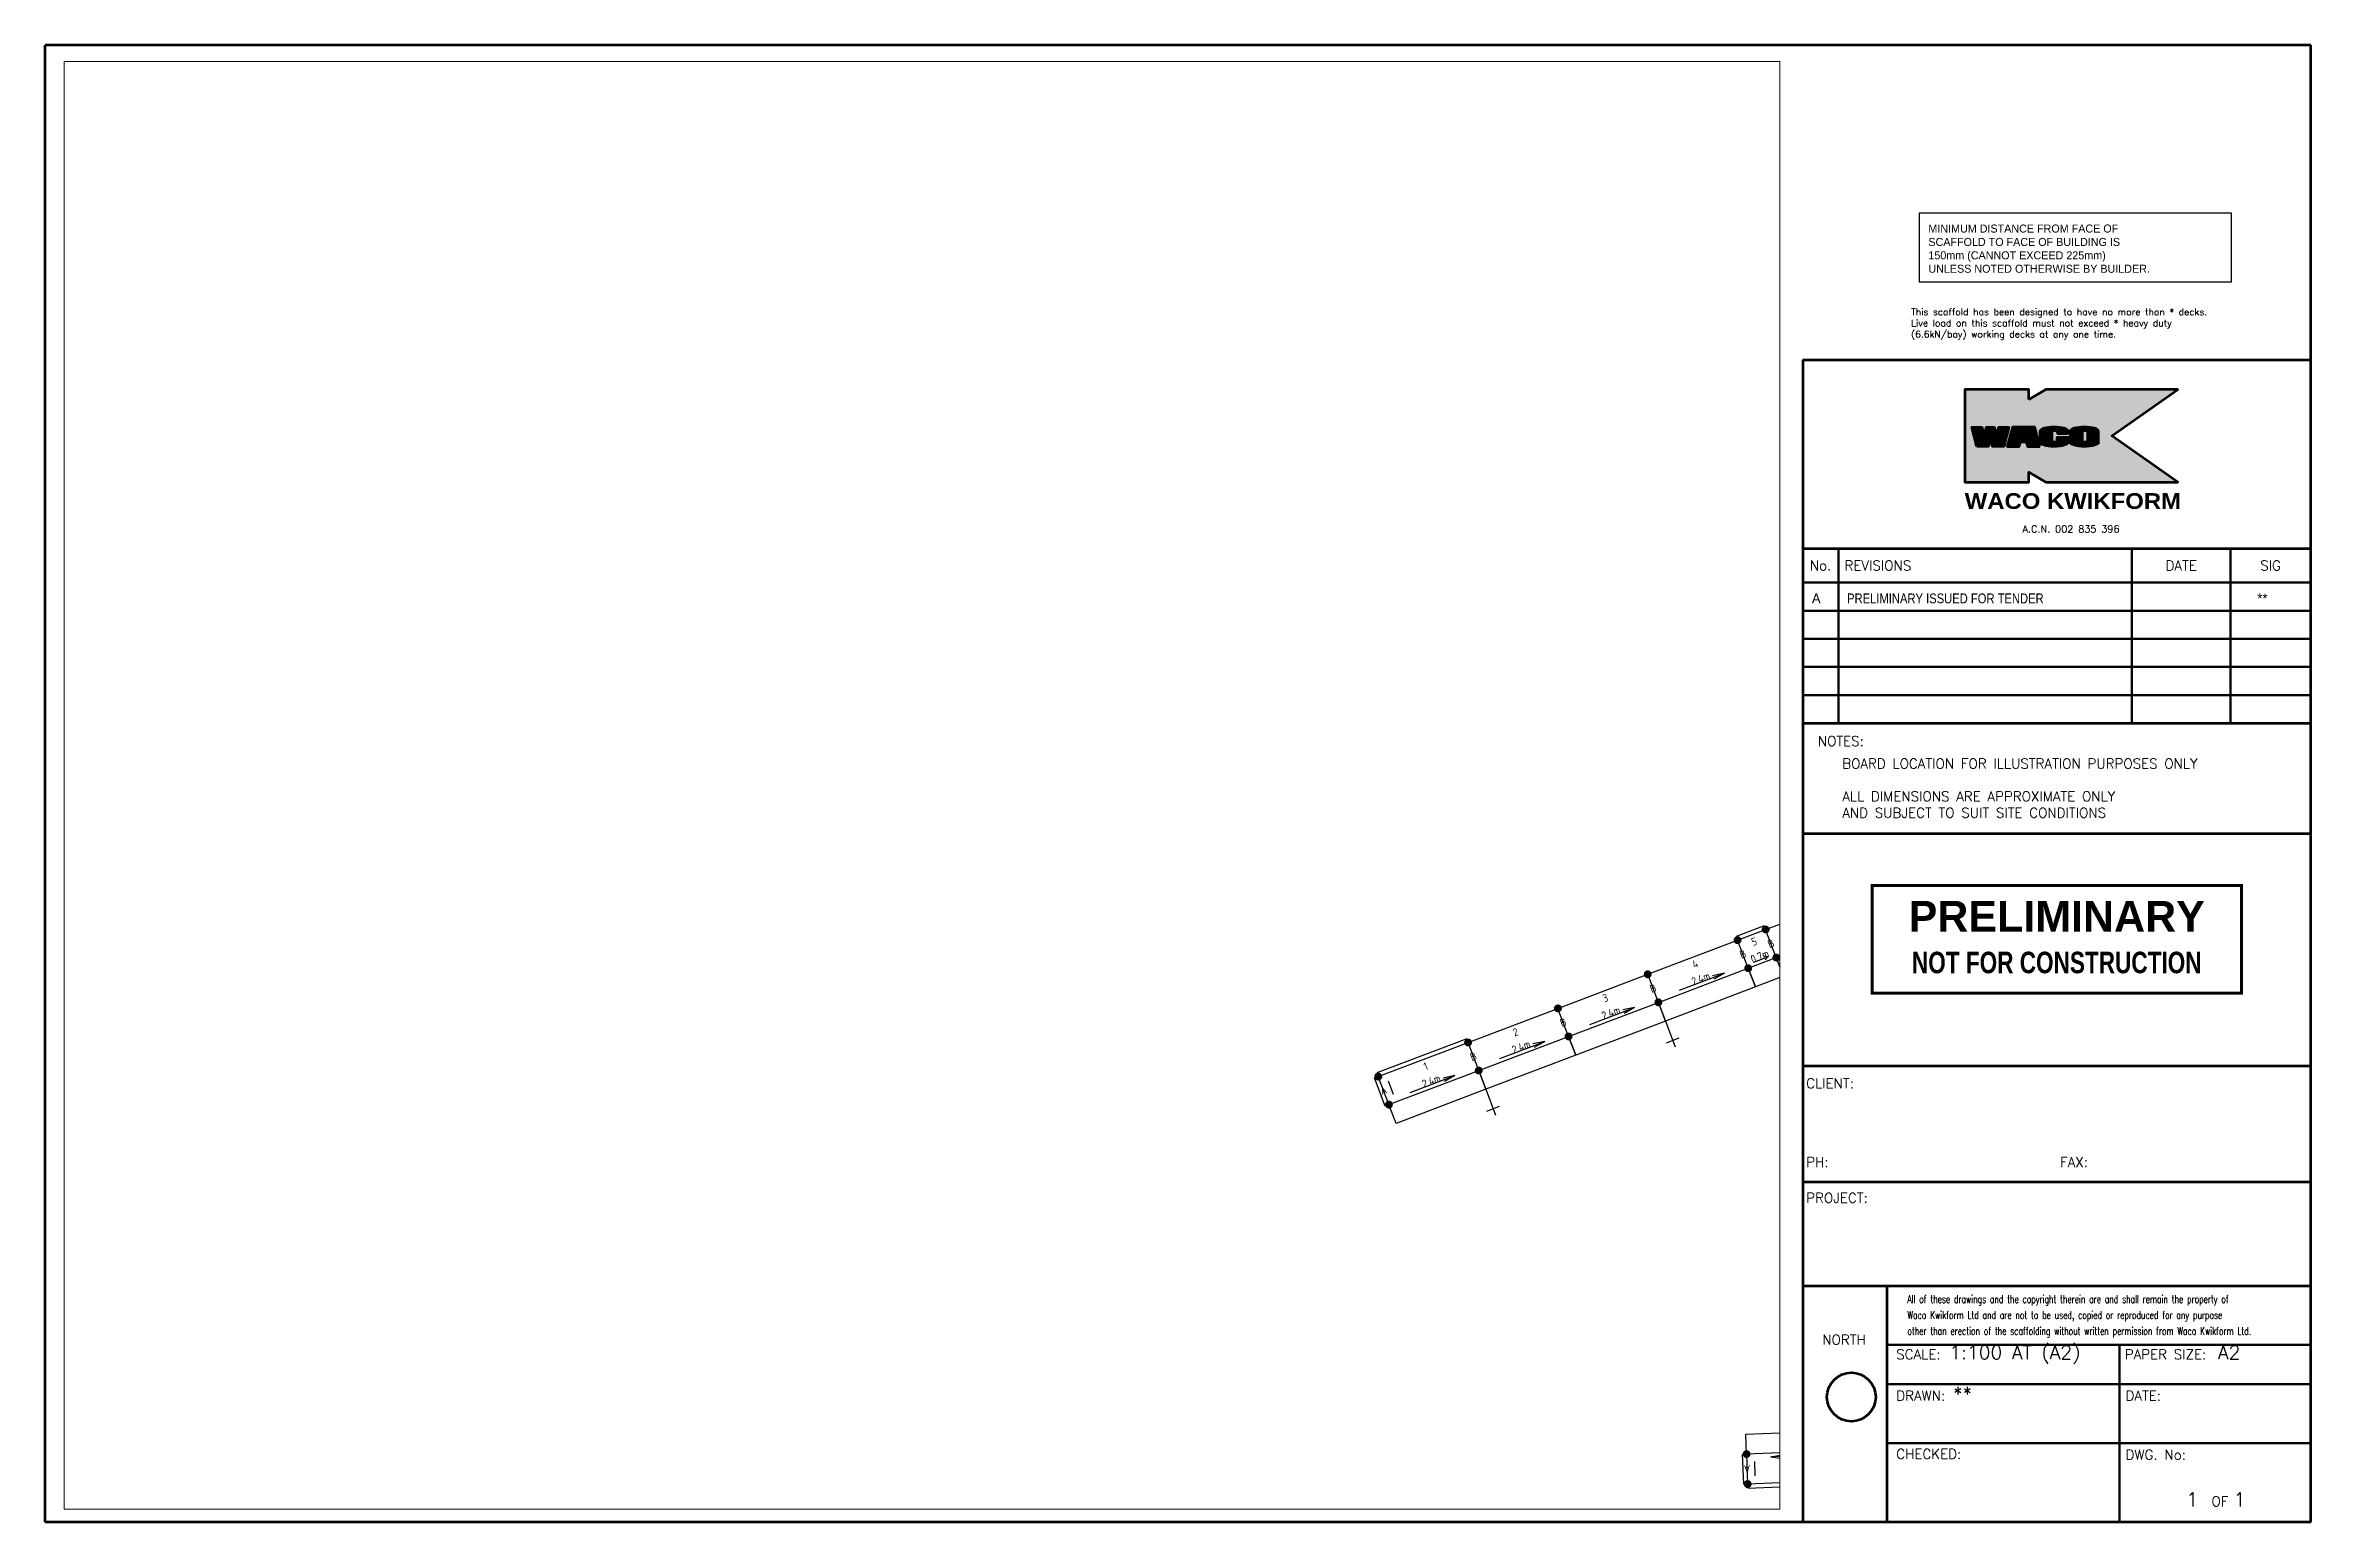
# Paper-space layout 'WACO Kwikform A2 Drawing Sheet No Ledgen' of a CAD drawing. Header units: millimetres. Extents: x 0 to 575, y 0 to 375.
# The model-space entities are those that its viewports show. They can reach past a viewport. Long polylines and large blocks are cut down to what shows.
import ezdxf
from ezdxf.enums import TextEntityAlignment as Align

# ---------------------------------------------------------------- set-up
doc = ezdxf.new("R2010")
doc.units = ezdxf.units.MM
doc.linetypes.add('KwikScaf_DASHED', pattern=[3.75, 2.5, -1.25])
doc.linetypes.add('KwikScaf_Line', pattern=[1, 1, 0])
doc.layers.get('0').update_dxf_attribs({"linetype": 'CONTINUOUS'})
for name, color, linetype in [('DISTANCE', 3, 'CONTINUOUS'), ('KwikScaf Schematic', 7, 'CONTINUOUS'), ('PRELIMINARY', 7, 'CONTINUOUS'), ('RED', 8, 'CONTINUOUS')]:
    doc.layers.add(name, color=color, linetype=linetype)
for name, color, linetype, lineweight in [('Sheet 018', 10, 'CONTINUOUS', 18), ('Sheet 025', 7, 'CONTINUOUS', 25), ('Sheet 035', 5, 'CONTINUOUS', 35), ('Sheet 050', 130, 'CONTINUOUS', 50), ('Sheet 070', 180, 'CONTINUOUS', 70)]:
    doc.layers.add(name, color=color, linetype=linetype, lineweight=lineweight)
doc.layers.add('Viewport', color=7, linetype='CONTINUOUS', plot=False)
doc.styles.add('ARCH', font='archd.shx', dxfattribs={"height": 250})
doc.styles.add('KwikScaf ISO', font='isocp.shx')
doc.styles.add('ROMANS', font='romans')
doc.styles.add('STAMP', font='ARIALBD.TTF')
doc.styles.add('WACO', font='ariblk.TTF')
pattern_1 = [(0, (0, 0), (0, 0.174625), [0.127, -0.047625]), (90, (0, 0), (-0.174625, 1e-17), [0.127, -0.047625])]

# ---------------------------------------------------------------- blocks, each defined once
blk = doc.blocks.new('REVDES')
at = {"style": 'ARCH'}
for tag, p in [('01', (2.31, 1.87)), ('03', (87.68, 1.87)), ('04', (115.37, 1.87))]:
    blk.add_attdef(tag, p, '', height=2.5, dxfattribs=at)
at = {"style": 'ARCH', "width": 0.85}
blk.add_attdef('02', (11.25, 1.87), '', height=2.5, dxfattribs=at)
blk = doc.blocks.new('PREL')
at = {"layer": 'RED', "const_width": 100}
blk.add_lwpolyline([(6000, 1750), (-6000, 1750), (-6000, -1750), (6000, -1750)], close=True, dxfattribs=at)
at = {"layer": 'RED', "style": 'STAMP'}
blk.add_text('PRELIMINARY', height=1000, dxfattribs=at).set_placement((0, 750), align=Align.MIDDLE)
at = {"layer": 'RED', "style": 'STAMP', "width": 0.75}
blk.add_text('NOT FOR CONSTRUCTION', height=700, dxfattribs=at).set_placement((0, -750), align=Align.MIDDLE)
blk = doc.blocks.new('REVISED TITLE')
at = {"layer": 'Sheet 025', "style": 'ROMANS'}
for s, p in [('CLIENT:', (-128.05, 110.15)), ('PH:', (-128.05, 90.15)), ('FAX:', (-63.6, 90.15)), ('PROJECT:', (-128.05, 81.06)), ('SCALE:', (-105.19, 41.33)), ('PAPER SIZE:', (-47.19, 41.33)), ('DRAWN:', (-105.19, 30.85)), ('DATE:', (-46.99, 30.85)), ('CHECKED:', (-105.19, 16.04)), ('DWG. No:', (-46.99, 15.86)), ('OF', (-25.18, 3.98))]:
    blk.add_text(s, height=2.5, dxfattribs=at).set_placement(p)
at = {"layer": 'Sheet 035', "style": 'ROMANS'}
for tag, p in [('CLIENT_CONTACT', (-110.61, 110.15)), ('ADDRESS_STREET', (-110.61, 100.15)), ('COMPANY', (-110.61, 105.15)), ('CITY', (-110.61, 95.15)), ('PHONE_NO.', (-110.61, 90.15)), ('FAX_NO.', (-46.16, 90.15)), ('PROJECT_TITLE:', (-110.61, 81.06)), ('PROJECT_DESCRIPTION', (-110.61, 76.06)), ('PROJECT_DESCRIPTION_2', (-110.61, 71.06)), ('PROJECT_DESCRIPTION_3', (-110.61, 66.06)), ('PROJECT_DESCRIPTION_4', (-110.61, 61.06)), ('SCALE', (-91.76, 41.33)), ('PAPER_SIZE', (-23.56, 41.33)), ('DRAFTSMAN', (-90.76, 30.85)), ('DATE', (-35.55, 30.85)), ('DWG_NO', (-46.15, 9.93))]:
    blk.add_attdef(tag, p, '', height=3.5, dxfattribs=at)
for tag, p in [('PAGE_NO.', (-30.05, 3.98)), ('OF_PAGES.', (-18.05, 3.98))]:
    blk.add_attdef(tag, text='', height=3.5, dxfattribs=at).set_placement(p, align=Align.CENTER)

msp = doc.modelspace()

# ---------------------------------------------------------------- linework, layer by layer
at = {"layer": 'KwikScaf Schematic', "color": 3, "linetype": 'KwikScaf_Line'}
for p, q in [((51834, 13853), (54114, 14719)), ((52104, 13141), (54384, 14007)), ((48841, 12717), (51121, 13583)), ((51392, 12870), (51121, 13583)), ((54565, 13532), (52284, 12666)), ((46561, 11851), (48841, 12717)), ((49112, 12004), (48841, 12717)), ((49112, 12004), (51392, 12870)), ((49648, 12310), (50788, 12743)), ((50788, 12743), (50486, 12679)), ((50788, 12743), (50520, 12590)), ((51392, 12870), (51572, 12396)), ((52284, 12666), (52104, 13141)), ((51572, 12396), (49292, 11529)), ((44281, 10985), (46561, 11851)), ((46832, 11138), (46561, 11851)), ((46832, 11138), (49112, 12004)), ((49292, 11529), (47012, 10663)), ((47368, 11444), (48508, 11877)), ((48508, 11877), (48206, 11813)), ((48508, 11877), (48240, 11724)), ((49112, 12004), (49292, 11529)), ((49292, 11529), (49112, 12004)), ((49292, 11529), (49541, 10875)), ((42001, 10119), (44281, 10985)), ((44552, 10272), (44281, 10985)), ((44552, 10272), (46832, 11138)), ((45088, 10578), (46228, 11011)), ((46228, 11011), (45926, 10947)), ((46228, 11011), (45960, 10858)), ((46832, 11138), (47012, 10663)), ((47012, 10663), (46832, 11138)), ((49315, 10977), (49642, 11101)), ((47012, 10663), (44732, 9797)), ((42272, 9406), (42001, 10119)), ((42272, 9406), (44552, 10272)), ((44732, 9797), (42452, 8931)), ((42808, 9712), (43948, 10145)), ((43948, 10145), (43646, 10081)), ((43948, 10145), (43680, 9992)), ((44552, 10272), (44732, 9797)), ((44732, 9797), (44552, 10272)), ((44732, 9797), (44981, 9143)), ((42452, 8931), (42272, 9406)), ((44755, 9244), (45082, 9369)), ((51331, 1040), (53768, 1129)), ((51349, 533), (51331, 1040)), ((53787, 621), (51349, 533)), ((51349, 533), (51377, -229)), ((51962, 460), (52265, 518)), ((53181, 504), (51962, 460)), ((51962, 460), (52268, 423)), ((53814, -140), (51377, -229))]:
    msp.add_line(p, q, dxfattribs=at)
at = {"layer": 'KwikScaf Schematic', "color": 4, "linetype": 'KwikScaf_DASHED'}
msp.add_line((51798, 13947), (51086, 13676), dxfattribs=at)
at = {"layer": 'KwikScaf Schematic', "color": 4, "linetype": 'KwikScaf_Line'}
for p, q in [((51121, 13583), (51834, 13853)), ((52104, 13141), (51834, 13853)), ((51392, 12870), (52104, 13141)), ((51572, 12396), (51392, 12870)), ((51536, 13027), (51892, 13162)), ((52284, 12666), (51572, 12396)), ((51892, 13162), (51786, 13173)), ((51892, 13162), (51820, 13084)), ((52104, 13141), (52284, 12666)), ((52284, 12666), (52533, 12012)), ((52307, 12113), (52635, 12237))]:
    msp.add_line(p, q, dxfattribs=at)
at = {"layer": 'KwikScaf Schematic', "color": 3, "linetype": 'KwikScaf_DASHED'}
for p, q in [((44246, 11078), (41965, 10212)), ((42178, 9371), (41907, 10083)), ((42387, 9664), (42259, 10003)), ((51277, -233), (51249, 529)), ((51570, -22), (51556, 340)), ((51381, -329), (53818, -240))]:
    msp.add_line(p, q, dxfattribs=at)
at = {"layer": 'KwikScaf Schematic', "color": 4, "linetype": 'KwikScaf_Line', "const_width": 100}
for points in [[(51816, 13900, -0.198912), (51854, 13899, -0.198912), (51880, 13871, -0.198912), (51879, 13833, -0.198912), (51851, 13807, -0.198912), (51813, 13808, -0.198912), (51787, 13836, -0.198912), (51788, 13874, -0.198912)], [(51374, 12917, -0.198912), (51412, 12916, -0.198912), (51439, 12888, -0.198912), (51437, 12850, -0.198912), (51410, 12824, -0.198912), (51371, 12825, -0.198912), (51345, 12853, -0.198912), (51346, 12891, -0.198912)]]:
    msp.add_lwpolyline(points, format="xyb", close=True, dxfattribs=at)
at = {"layer": 'KwikScaf Schematic', "color": 3, "linetype": 'KwikScaf_Line'}
for points in [[(51816, 13900, 100, 100, -0.198912), (51854, 13899, 100, 100, -0.198912), (51880, 13871, 100, 100, -0.198912), (51879, 13833, 100, 100, -0.198912), (51851, 13807, 100, 100, -0.198912), (51813, 13808, 100, 100, -0.198912), (51787, 13836, 100, 100, -0.198912), (51788, 13874, 100, 100, -0.198912)], [(51103, 13630, 100, 100, -0.198912), (51142, 13628, 100, 100, -0.198912), (51168, 13601, 100, 100, -0.198912), (51167, 13562, 100, 100, -0.198912), (51139, 13536, 100, 100, -0.198912), (51101, 13537, 100, 100, -0.198912), (51074, 13565, 100, 100, -0.198912), (51076, 13603, 100, 100, -0.198912)], [(48823, 12763, 100, 100, -0.198912), (48862, 12762, 100, 100, -0.198912), (48888, 12734, 100, 100, -0.198912), (48887, 12696, 100, 100, -0.198912), (48859, 12670, 100, 100, -0.198912), (48821, 12671, 100, 100, -0.198912), (48794, 12699, 100, 100, -0.198912), (48796, 12737, 100, 100, -0.198912)], [(48823, 12763, 100, 100, -0.198912), (48862, 12762, 100, 100, -0.198912), (48888, 12734, 100, 100, -0.198912), (48887, 12696, 100, 100, -0.198912), (48859, 12670, 100, 100, -0.198912), (48821, 12671, 100, 100, -0.198912), (48794, 12699, 100, 100, -0.198912), (48796, 12737, 100, 100, -0.198912)], [(51374, 12917, 100, 100, -0.198912), (51412, 12916, 100, 100, -0.198912), (51439, 12888, 100, 100, -0.198912), (51437, 12850, 100, 100, -0.198912), (51410, 12824, 100, 100, -0.198912), (51371, 12825, 100, 100, -0.198912), (51345, 12853, 100, 100, -0.198912), (51346, 12891, 100, 100, -0.198912)], [(49094, 12051, 100, 100, -0.198912), (49132, 12050, 100, 100, -0.198912), (49158, 12022, 100, 100, -0.198912), (49157, 11984, 100, 100, -0.198912), (49129, 11958, 100, 100, -0.198912), (49091, 11959, 100, 100, -0.198912), (49065, 11987, 100, 100, -0.198912), (49066, 12025, 100, 100, -0.198912)], [(46543, 11897, 100, 100, -0.198912), (46582, 11896, 100, 100, -0.198912), (46608, 11868, 100, 100, -0.198912), (46607, 11830, 100, 100, -0.198912), (46579, 11804, 100, 100, -0.198912), (46541, 11805, 100, 100, -0.198912), (46514, 11833, 100, 100, -0.198912), (46515, 11871, 100, 100, -0.198912)], [(46543, 11897, 100, 100, -0.198912), (46582, 11896, 100, 100, -0.198912), (46608, 11868, 100, 100, -0.198912), (46607, 11830, 100, 100, -0.198912), (46579, 11804, 100, 100, -0.198912), (46541, 11805, 100, 100, -0.198912), (46514, 11833, 100, 100, -0.198912), (46515, 11871, 100, 100, -0.198912)], [(44263, 11031, 100, 100, -0.198912), (44302, 11030, 100, 100, -0.198912), (44328, 11002, 100, 100, -0.198912), (44327, 10964, 100, 100, -0.198912), (44299, 10938, 100, 100, -0.198912), (44261, 10939, 100, 100, -0.198912), (44234, 10967, 100, 100, -0.198912), (44235, 11005, 100, 100, -0.198912)], [(44263, 11031, 100, 100, -0.198912), (44302, 11030, 100, 100, -0.198912), (44328, 11002, 100, 100, -0.198912), (44327, 10964, 100, 100, -0.198912), (44299, 10938, 100, 100, -0.198912), (44261, 10939, 100, 100, -0.198912), (44234, 10967, 100, 100, -0.198912), (44235, 11005, 100, 100, -0.198912)], [(46814, 11185, 100, 100, -0.198912), (46852, 11184, 100, 100, -0.198912), (46878, 11156, 100, 100, -0.198912), (46877, 11118, 100, 100, -0.198912), (46849, 11092, 100, 100, -0.198912), (46811, 11093, 100, 100, -0.198912), (46785, 11121, 100, 100, -0.198912), (46786, 11159, 100, 100, -0.198912)], [(44534, 10319, 100, 100, -0.198912), (44572, 10318, 100, 100, -0.198912), (44598, 10290, 100, 100, -0.198912), (44597, 10252, 100, 100, -0.198912), (44569, 10226, 100, 100, -0.198912), (44531, 10227, 100, 100, -0.198912), (44505, 10254, 100, 100, -0.198912), (44506, 10293, 100, 100, -0.198912)], [(41983, 10165, 100, 100, -0.198912), (42021, 10164, 100, 100, -0.198912), (42048, 10136, 100, 100, -0.198912), (42047, 10098, 100, 100, -0.198912), (42019, 10072, 100, 100, -0.198912), (41980, 10073, 100, 100, -0.198912), (41954, 10101, 100, 100, -0.198912), (41955, 10139, 100, 100, -0.198912)], [(51351, 483, 100, 100, -0.198912), (51315, 496, 100, 100, -0.198912), (51299, 531, 100, 100, -0.198912), (51313, 567, 100, 100, -0.198912), (51347, 582, 100, 100, -0.198912), (51383, 569, 100, 100, -0.198912), (51399, 534, 100, 100, -0.198912), (51386, 498, 100, 100, -0.198912)], [(51379, -279, 100, 100, -0.198912), (51343, -266, 100, 100, -0.198912), (51327, -231, 100, 100, -0.198912), (51340, -195, 100, 100, -0.198912), (51375, -179, 100, 100, -0.198912), (51411, -192, 100, 100, -0.198912), (51427, -227, 100, 100, -0.198912), (51414, -263, 100, 100, -0.198912)]]:
    msp.add_lwpolyline(points, format="xyseb", close=True, dxfattribs=at)
at = {"layer": 'KwikScaf Schematic', "color": 4, "linetype": 'KwikScaf_Line'}
for points in [[(51103, 13630, 100, 100, -0.198912), (51142, 13628, 100, 100, -0.198912), (51168, 13601, 100, 100, -0.198912), (51167, 13562, 100, 100, -0.198912), (51139, 13536, 100, 100, -0.198912), (51101, 13537, 100, 100, -0.198912), (51074, 13565, 100, 100, -0.198912), (51076, 13603, 100, 100, -0.198912)], [(52086, 13188, 100, 100, -0.198912), (52125, 13187, 100, 100, -0.198912), (52151, 13159, 100, 100, -0.198912), (52150, 13120, 100, 100, -0.198912), (52122, 13094, 100, 100, -0.198912), (52084, 13095, 100, 100, -0.198912), (52057, 13123, 100, 100, -0.198912), (52059, 13161, 100, 100, -0.198912)]]:
    msp.add_lwpolyline(points, format="xyseb", close=True, dxfattribs=at)
at = {"layer": 'KwikScaf Schematic', "color": 3, "linetype": 'KwikScaf_Line', "const_width": 100}
for points in [[(52086, 13188, -0.198912), (52125, 13187, -0.198912), (52151, 13159, -0.198912), (52150, 13120, -0.198912), (52122, 13094, -0.198912), (52084, 13095, -0.198912), (52057, 13123, -0.198912), (52059, 13161, -0.198912)], [(49094, 12051, -0.198912), (49132, 12050, -0.198912), (49158, 12022, -0.198912), (49157, 11984, -0.198912), (49129, 11958, -0.198912), (49091, 11959, -0.198912), (49065, 11987, -0.198912), (49066, 12025, -0.198912)], [(46814, 11185, -0.198912), (46852, 11184, -0.198912), (46878, 11156, -0.198912), (46877, 11118, -0.198912), (46849, 11092, -0.198912), (46811, 11093, -0.198912), (46785, 11121, -0.198912), (46786, 11159, -0.198912)], [(44534, 10319, -0.198912), (44572, 10318, -0.198912), (44598, 10290, -0.198912), (44597, 10252, -0.198912), (44569, 10226, -0.198912), (44531, 10227, -0.198912), (44505, 10254, -0.198912), (44506, 10293, -0.198912)], [(42254, 9453, -0.198912), (42292, 9452, -0.198912), (42318, 9424, -0.198912), (42317, 9386, -0.198912), (42289, 9359, -0.198912), (42251, 9361, -0.198912), (42225, 9388, -0.198912), (42226, 9427, -0.198912)]]:
    msp.add_lwpolyline(points, format="xyb", close=True, dxfattribs=at)

# ---------------------------------------------------------------- texts
at = {"layer": 'KwikScaf Schematic', "style": 'KwikScaf ISO'}
for s, rotation, p in [('B', 20.79878, (51256, 13227)), ('5', 20.79878, (51542, 13549)), ('0.7m', 20.79878, (51684, 13175)), ('B', 20.79878, (51969, 13497)), ('2.4m', 20.79878, (50187, 12607)), ('4', 20.79878, (50045, 12981)), ('3', 20.79878, (47765, 12114)), ('B', 20.79878, (48976, 12361)), ('B', 20.79878, (46696, 11494)), ('2.4m', 20.79878, (47907, 11741)), ('2.4m', 20.79878, (45627, 10874)), ('2', 20.79878, (45485, 11248)), ('1', 20.79878, (43205, 10382)), ('B', 20.79878, (44416, 10628)), ('A', 20.79878, (42136, 9762)), ('2.4m', 20.79878, (43347, 10008)), ('A', 182.08549, (51363, 152)), ('2.4m', 182.08549, (52574, 396))]:
    msp.add_text(s, height=200, rotation=rotation, dxfattribs=at).set_placement(p, align=Align.MIDDLE_CENTER)

psp = doc.layouts.new('WACO Kwikform A2 Drawing Sheet No Ledgen')

# ---------------------------------------------------------------- hatches: boundary and pattern name
h = psp.add_hatch()
h.set_pattern_fill('ANGLE', color=140, scale=0.025, style=0)
h.set_pattern_definition(pattern_1)
h.paths.add_polyline_path([(493.69, 275.27), (494.27, 273.1), (497.09, 273.1), (498.42, 278.06), (495.82, 278.06), (495.23, 275.87), (494.64, 278.06), (492.73, 278.06), (492.14, 275.87), (491.55, 278.06), (488.96, 278.06), (490.29, 273.1), (493.11, 273.1)])
h = psp.add_hatch()
h.set_pattern_fill('ANGLE', color=140, scale=0.025, style=0)
h.set_pattern_definition(pattern_1)
h.paths.add_polyline_path([(504.96, 278.06), (499.32, 278.06), (497.99, 273.1), (501.01, 273.1), (501.33, 274.31), (502.79, 274.31), (503.11, 273.1), (506.29, 273.1)])
h.paths.add_polyline_path([(502.14, 276.71), (502.6, 274.99), (501.68, 274.99)], flags=16)
h = psp.add_hatch()
h.set_pattern_fill('ANGLE', color=140, scale=0.025, style=0)
h.set_pattern_definition(pattern_1)
edge = h.paths.add_edge_path()
edge.add_ellipse((509.97, 276.84), major_axis=(-0.658, 0), ratio=0.455652, start_angle=180, end_angle=360, ccw=False)
edge.add_line((510.63, 276.84), (510.63, 276.42))
edge.add_line((510.63, 276.42), (513.49, 276.42))
edge.add_line((513.49, 276.42), (513.49, 276.96))
edge.add_ellipse((509.88, 276.96), major_axis=(-3.61, 0), ratio=0.304653, start_angle=180, end_angle=360)
edge.add_line((506.27, 276.96), (506.27, 274.2))
edge.add_ellipse((509.88, 274.2), major_axis=(-3.61, 0), ratio=0.304653, start_angle=0, end_angle=180)
edge.add_line((513.49, 274.2), (513.49, 275.5))
edge.add_line((513.49, 275.5), (510.63, 275.5))
edge.add_line((510.63, 275.5), (510.63, 274.44))
edge.add_ellipse((509.97, 274.48), major_axis=(-0.658, 0), ratio=0.455652, start_angle=0, end_angle=180, ccw=False)
edge.add_line((509.31, 274.48), (509.31, 276.88))
h = psp.add_hatch()
h.set_pattern_fill('ANGLE', color=140, scale=0.025, style=0)
h.set_pattern_definition(pattern_1)
edge = h.paths.add_edge_path()
edge.add_ellipse((517.56, 276.96), major_axis=(-3.61, 0), ratio=0.304653, start_angle=180, end_angle=360)
edge.add_line((513.95, 276.96), (513.95, 274.2))
edge.add_ellipse((517.56, 274.2), major_axis=(-3.61, 0), ratio=0.304653, start_angle=0, end_angle=180)
edge.add_line((521.17, 274.2), (521.17, 276.96))
edge = h.paths.add_edge_path(flags=16)
edge.add_ellipse((517.65, 276.84), major_axis=(-0.658, 0), ratio=0.455652, start_angle=180, end_angle=360, ccw=False)
edge.add_line((518.31, 276.84), (518.31, 274.44))
edge.add_ellipse((517.65, 274.48), major_axis=(-0.658, 0), ratio=0.455652, start_angle=0, end_angle=180, ccw=False)
edge.add_line((517, 274.48), (517, 276.88))
at = {"layer": 'Sheet 070'}
h = psp.add_hatch(color=51, dxfattribs=at)
h.paths.add_polyline_path([(501.68, 274.99), (502.6, 274.99), (502.14, 276.71)], flags=0)
h.paths.add_polyline_path([(506.29, 273.1), (504.96, 278.06), (499.32, 278.06), (497.99, 273.1), (501.01, 273.1), (501.33, 274.31), (502.79, 274.31), (503.11, 273.1)], flags=16)
h.paths.add_polyline_path([(490.29, 273.1), (488.96, 278.06), (491.55, 278.06), (492.14, 275.87), (492.73, 278.06), (494.64, 278.06), (495.23, 275.87), (495.82, 278.06), (498.42, 278.06), (497.09, 273.1), (494.27, 273.1), (493.69, 275.27), (493.11, 273.1)], flags=16)
h.paths.add_polyline_path([(503.44, 285.06), (503.44, 287.56), (487.19, 287.56), (487.19, 264.06), (503.44, 264.06), (503.44, 266.56), (507.77, 264.06), (541.27, 264.06), (524.49, 275.81), (541.27, 287.56), (507.77, 287.56)])
edge = h.paths.add_edge_path(flags=16)
edge.add_line((510.63, 274.48), (510.63, 275.5))
edge.add_line((510.63, 275.5), (513.49, 275.5))
edge.add_line((513.49, 275.5), (513.49, 274.2))
edge.add_ellipse((509.88, 274.2), major_axis=(-3.61, 0), ratio=0.304653, start_angle=0, end_angle=180, ccw=False)
edge.add_line((506.27, 274.2), (506.27, 276.96))
edge.add_ellipse((509.88, 276.96), major_axis=(-3.61, 0), ratio=0.304653, start_angle=180, end_angle=360, ccw=False)
edge.add_line((513.49, 276.96), (513.49, 276.42))
edge.add_line((513.49, 276.42), (510.63, 276.42))
edge.add_line((510.63, 276.42), (510.63, 276.84))
edge.add_ellipse((509.97, 276.84), major_axis=(-0.658, 0), ratio=0.455652, start_angle=180, end_angle=360)
edge.add_line((509.31, 276.84), (509.31, 274.48))
edge.add_ellipse((509.97, 274.48), major_axis=(-0.658, 0), ratio=0.455652, start_angle=0, end_angle=180)
edge = h.paths.add_edge_path(flags=16)
edge.add_ellipse((517.56, 274.2), major_axis=(-3.61, 0), ratio=0.304653, start_angle=0, end_angle=180, ccw=False)
edge.add_line((513.95, 274.2), (513.95, 276.96))
edge.add_ellipse((517.56, 276.96), major_axis=(-3.61, 0), ratio=0.304653, start_angle=180, end_angle=360, ccw=False)
edge.add_line((521.17, 276.96), (521.17, 274.2))
edge = h.paths.add_edge_path(flags=0)
edge.add_line((517, 276.84), (517, 274.48))
edge.add_ellipse((517.65, 274.48), major_axis=(-0.658, 0), ratio=0.455652, start_angle=0, end_angle=180)
edge.add_line((518.31, 274.48), (518.31, 276.84))
edge.add_ellipse((517.65, 276.84), major_axis=(-0.658, 0), ratio=0.455652, start_angle=180, end_angle=360)

# ---------------------------------------------------------------- linework, layer by layer
at = {"layer": 'DISTANCE'}
psp.add_lwpolyline([(475.65, 314.96), (554.86, 314.96), (554.86, 332.4), (475.65, 332.4)], close=True, dxfattribs=at)
at = {"layer": 'Sheet 050', "color": 7}
for p, q in [((455.13, 202.86), (455.13, 247.24)), ((529.64, 202.86), (529.64, 247.24)), ((554.64, 202.86), (554.64, 247.24)), ((446.08, 238.56), (575, 238.56)), ((446.08, 231.42), (575, 231.42)), ((446.08, 224.28), (575, 224.28)), ((446.08, 217.14), (575, 217.14)), ((446.08, 210), (575, 210)), ((467.54, 45), (575, 45)), ((526.5, 0), (526.5, 45)), ((467.54, 35), (575, 35)), ((467.54, 20), (575, 20))]:
    psp.add_line(p, q, dxfattribs=at)
at = {"layer": 'Sheet 070', "color": 7}
for p, q in [((575, 375), (0, 375)), ((0, 0), (0, 375)), ((575, 0), (575, 375)), ((446.08, 295.14), (575, 295.14)), ((446.08, 295.14), (446.08, 0)), ((446.08, 247.24), (575, 247.24)), ((446.08, 202.86), (575, 202.86)), ((446.08, 174.81), (575, 174.81)), ((446.1, 115.87), (575, 115.87)), ((446.1, 86.35), (575, 86.35)), ((446.08, 60), (575, 60)), ((467.54, -0.18), (467.54, 59.82)), ((575, 0), (0, 0))]:
    psp.add_line(p, q, dxfattribs=at)
at = {"layer": 'Sheet 070'}
for p, q in [((506.27, 276.96), (506.27, 274.2)), ((509.31, 276.84), (509.31, 274.48)), ((510.63, 276.84), (510.63, 276.42)), ((510.63, 276.42), (513.49, 276.42)), ((513.49, 276.42), (513.49, 276.96)), ((513.95, 276.96), (513.95, 274.2)), ((517, 276.84), (517, 274.48)), ((518.31, 276.84), (518.31, 274.48)), ((521.17, 274.2), (521.17, 276.96))]:
    psp.add_line(p, q, dxfattribs=at)
at = {"layer": 'Sheet 070', "color": 7}
psp.add_lwpolyline([(503.44, 285.06), (503.44, 287.56), (487.19, 287.56), (487.19, 264.06), (503.44, 264.06), (503.44, 266.56), (507.77, 264.06), (541.27, 264.06), (524.49, 275.81), (541.27, 287.56), (507.77, 287.56)], close=True, dxfattribs=at)
at = {"layer": 'Sheet 070'}
for points in [[(490.29, 273.1), (488.96, 278.06), (491.55, 278.06), (492.14, 275.87), (492.73, 278.06), (494.64, 278.06), (495.23, 275.87), (495.82, 278.06), (498.42, 278.06), (497.09, 273.1), (494.27, 273.1), (493.69, 275.27), (493.11, 273.1), (490.29, 273.1)], [(506.29, 273.1), (504.96, 278.06), (499.32, 278.06), (497.99, 273.1), (501.01, 273.1), (501.33, 274.31), (502.79, 274.31), (503.11, 273.1)], [(501.68, 274.99), (502.6, 274.99), (502.14, 276.71)]]:
    psp.add_lwpolyline(points, close=True, dxfattribs=at)
psp.add_lwpolyline([(510.63, 274.48), (510.63, 275.5), (513.49, 275.5), (513.49, 274.2)], dxfattribs=at)
at = {"layer": 'Sheet 070', "color": 7}
psp.add_circle((458.41, 31.74), 6.19, dxfattribs=at)
at = {"layer": 'Sheet 070'}
for centre, major_axis, ratio in [((509.88, 276.96), (-3.61, 0), 0.304653), ((509.97, 276.84), (-0.658, 0), 0.455652), ((517.56, 276.96), (-3.61, 0), 0.304653), ((517.65, 276.84), (-0.658, 0), 0.455652)]:
    psp.add_ellipse(centre, major_axis=major_axis, ratio=ratio, start_param=3.141593, end_param=6.283185, dxfattribs=at)
at = {"layer": 'Sheet 070', "extrusion": (0, 0, -1)}
for centre, major_axis, ratio in [((509.88, 274.2), (-3.61, 0), 0.304653), ((509.97, 274.48), (-0.658, 0), 0.455652), ((517.56, 274.2), (-3.61, 0), 0.304653), ((517.65, 274.48), (-0.658, 0), 0.455652)]:
    psp.add_ellipse(centre, major_axis=major_axis, ratio=ratio, start_param=3.141593, end_param=6.283185, dxfattribs=at)

# ---------------------------------------------------------------- block references
at = {"color": 7}
ref = psp.add_blockref('REVDES', (446.08, 231.42), dxfattribs=at)
ref.add_attrib('01', 'A', (448.39, 233.29), dxfattribs={"height": 2.5, "style": 'ARCH'})
ref.add_attrib('02', 'PRELIMINARY ISSUED FOR TENDER', (457.33, 233.29), dxfattribs={"height": 2.5, "style": 'ARCH', "width": 0.85})
ref.add_attrib('04', '**', (561.45, 233.29), dxfattribs={"height": 2.5, "style": 'ARCH'})
psp.add_blockref('REVISED TITLE', (575, 0)).add_auto_attribs({'SCALE': '1:100 AT (A2)', 'PAPER_SIZE': 'A2', 'DRAFTSMAN': '**', 'PAGE_NO.': '1', 'OF_PAGES.': '1'})
at = {"layer": 'PRELIMINARY', "xscale": 0.0078125, "yscale": 0.0078125, "zscale": 0.0078125}
psp.add_blockref('PREL', (510.54, 147.95), dxfattribs=at)

# ---------------------------------------------------------------- texts
at = {"layer": 'DISTANCE', "style": 'ARCH'}
for s, p in [('MINIMUM DISTANCE FROM FACE OF ', (477.96, 327.44)), ('SCAFFOLD TO FACE OF BUILDING IS', (477.96, 324.04)), ('150mm (CANNOT EXCEED 225mm) ', (477.96, 320.64)), ('UNLESS NOTED OTHERWISE BY BUILDER.', (477.96, 317.24))]:
    psp.add_text(s, height=2.04, dxfattribs=at).set_placement(p)
at = {"layer": 'Sheet 018', "color": 7, "style": 'WACO', "width": 0.982356}
psp.add_text('WACO KWIKFORM', height=4, dxfattribs=at).set_placement((487.19, 257.27), (542.08, 257.27), align=Align.FIT)
at = {"layer": 'Sheet 018', "color": 7, "style": 'ROMANS'}
psp.add_text('A.C.N. 002 835 396', height=1.8, dxfattribs=at).set_placement((514.18, 251.28), align=Align.CENTER)
at = {"layer": 'Sheet 018', "color": 7, "style": 'ROMANS', "width": 0.7}
for s, p in [('All of these drawings and the copyright therein are and shall remain the property of ', (472.64, 55.61)), ('Waco Kwikform Ltd and are not to be used, copied or reproduced for any purpose ', (472.64, 51.57)), ('other than erection of the scaffolding without written permission from Waco Kwikform Ltd.', (472.64, 47.52))]:
    psp.add_text(s, height=2, dxfattribs=at).set_placement(p)
at = {"layer": 'Sheet 018', "color": 7, "insert": (473.59, 308.15), "char_height": 1.6999, "width": 95.7239, "attachment_point": 1, "style": 'ROMANS'}
psp.add_mtext('This scaffold has been designed to have no more than * decks.\\PLive load on this scaffold must not exceed * heavy duty \\P(6.6kN/bay) working decks at any one time.', dxfattribs=at)
at = {"layer": 'Sheet 025', "color": 7, "style": 'ROMANS'}
for s, p in [('No.', (450.6, 242.9)), ('DATE', (542.14, 242.9)), ('SIG', (564.82, 242.9))]:
    psp.add_text(s, height=2.5, dxfattribs=at).set_placement(p, align=Align.MIDDLE_CENTER)
psp.add_text('REVISIONS', height=2.5, dxfattribs=at).set_placement((456.69, 242.9), align=Align.MIDDLE_LEFT)
psp.add_text('NOTES:', height=2.5, dxfattribs=at).set_placement((449.89, 197.05))
at = {"layer": 'Sheet 025', "style": 'ROMANS'}
psp.add_text('NORTH', height=2.5, dxfattribs=at).set_placement((451.04, 45.07))
at = {"layer": 'Sheet 025', "color": 7, "insert": (456.1, 193.85), "char_height": 2.5, "width": 104.1343, "attachment_point": 1, "style": 'ROMANS'}
psp.add_mtext('BOARD LOCATION FOR ILLUSTRATION PURPOSES ONLY\\P\\PALL DIMENSIONS ARE APPROXIMATE ONLY\\PAND SUBJECT TO SUIT SITE CONDITIONS', dxfattribs=at)

# ---------------------------------------------------------------- viewports
at = {"layer": 'Viewport', "color": 7}
psp.add_viewport(center=(222.53, 187.07), size=(435.45, 367.5439), view_center_point=(30420.99, 17514.69), view_height=36754.3866, dxfattribs=at)

doc.saveas('drawing.dxf')
